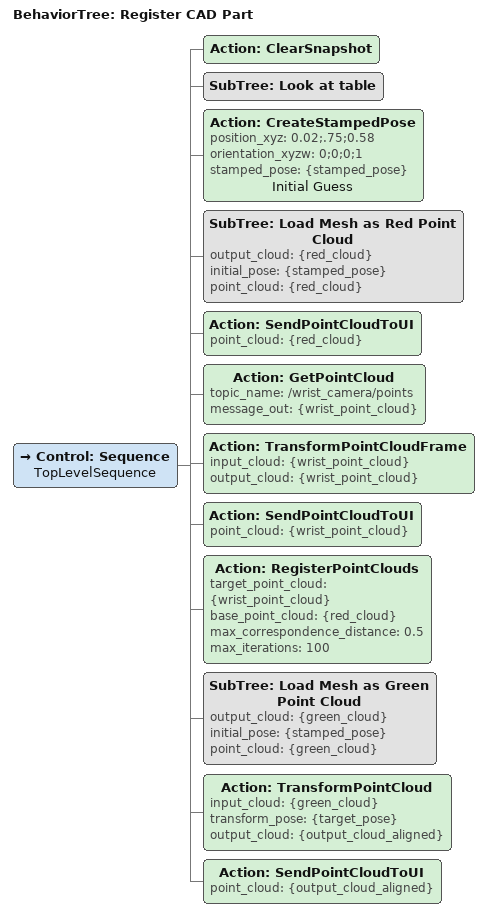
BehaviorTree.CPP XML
<?xml version='1.0' encoding='utf-8'?>
<root BTCPP_format="4" main_tree_to_execute="Register CAD Part">
  <BehaviorTree ID="Register CAD Part" _description="Load an STL from disk and use registration to align the pointcloud with a matching shape in the environment">
    <Control ID="Sequence" name="TopLevelSequence">
      <Action ID="ClearSnapshot"/>
      <SubTree ID="Look at table"/>
      <Action ID="CreateStampedPose" position_xyz="0.02;.75;0.58" orientation_xyzw="0;0;0;1" stamped_pose="{stamped_pose}" name="Initial Guess"/>
      <SubTree ID="Load Mesh as Red Point Cloud" output_cloud="{red_cloud}" initial_pose="{stamped_pose}" point_cloud="{red_cloud}"/>
      <Action ID="SendPointCloudToUI" point_cloud="{red_cloud}"/>
      <Action ID="GetPointCloud" topic_name="/wrist_camera/points" message_out="{wrist_point_cloud}"/>
      <Action ID="TransformPointCloudFrame" input_cloud="{wrist_point_cloud}" output_cloud="{wrist_point_cloud}"/>
      <Action ID="SendPointCloudToUI" point_cloud="{wrist_point_cloud}"/>
      <Action ID="RegisterPointClouds" target_point_cloud="{wrist_point_cloud}" base_point_cloud="{red_cloud}" max_correspondence_distance="0.5" max_iterations="100"/>
      <SubTree ID="Load Mesh as Green Point Cloud" output_cloud="{green_cloud}" initial_pose="{stamped_pose}" point_cloud="{green_cloud}"/>
      <Action ID="TransformPointCloud" input_cloud="{green_cloud}" transform_pose="{target_pose}" output_cloud="{output_cloud_aligned}"/>
      <Action ID="SendPointCloudToUI" point_cloud="{output_cloud_aligned}"/>
    </Control>
  </BehaviorTree>
</root>
